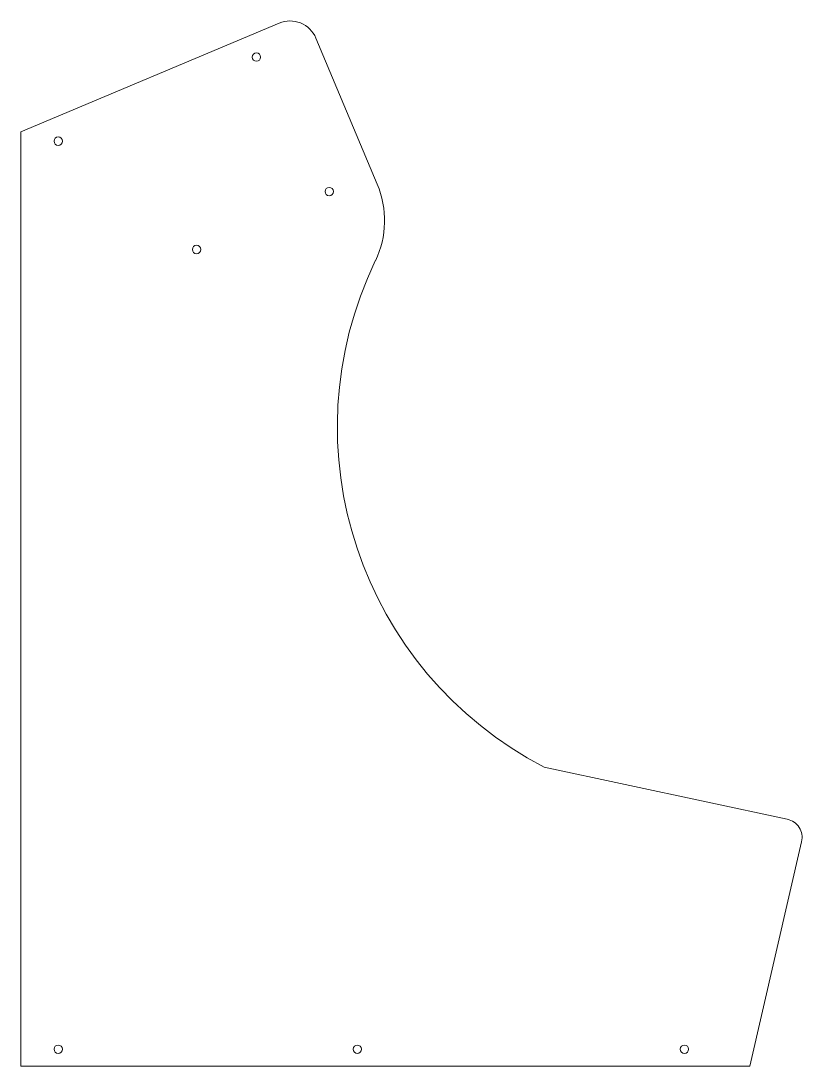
# Model space of a CAD drawing. Header units: millimetres. Extents: x 27 to 445, y 22 to 581.
import ezdxf

# ---------------------------------------------------------------- set-up
doc = ezdxf.new("R2010")
doc.units = ezdxf.units.MM

msp = doc.modelspace()

# ---------------------------------------------------------------- linework, layer by layer
at = {"color": 7, "linetype": 'Continuous', "lineweight": 15}
for p, q in [((165.02, 579.72), (26.85, 521.55)), ((217.53, 493.55), (184.67, 571.71)), ((26.85, 521.55), (26.85, 21.55)), ((436.92, 153.68), (306.85, 181.55)), ((416.85, 21.55), (444.57, 141.65)), ((26.85, 21.55), (416.85, 21.55))]:
    msp.add_line(p, q, dxfattribs=at)
for centre in [(152.85, 561.55), (46.85, 516.55), (191.85, 489.55), (120.85, 458.55), (46.85, 30.55), (206.85, 30.55), (381.85, 30.55)]:
    msp.add_circle(centre, 2.25, dxfattribs=at)
for centre, radius, start, end in [((170.84, 565.9), 15, 22.8044, 112.8337), ((171.44, 474.17), 50, 334.2903, 22.8044), ((401.19, 363.55), 205, 154.2903, 242.5987), ((434.82, 143.9), 10, 347.0054, 77.9052)]:
    msp.add_arc(centre, radius, start, end, dxfattribs=at)

doc.saveas('drawing.dxf')
